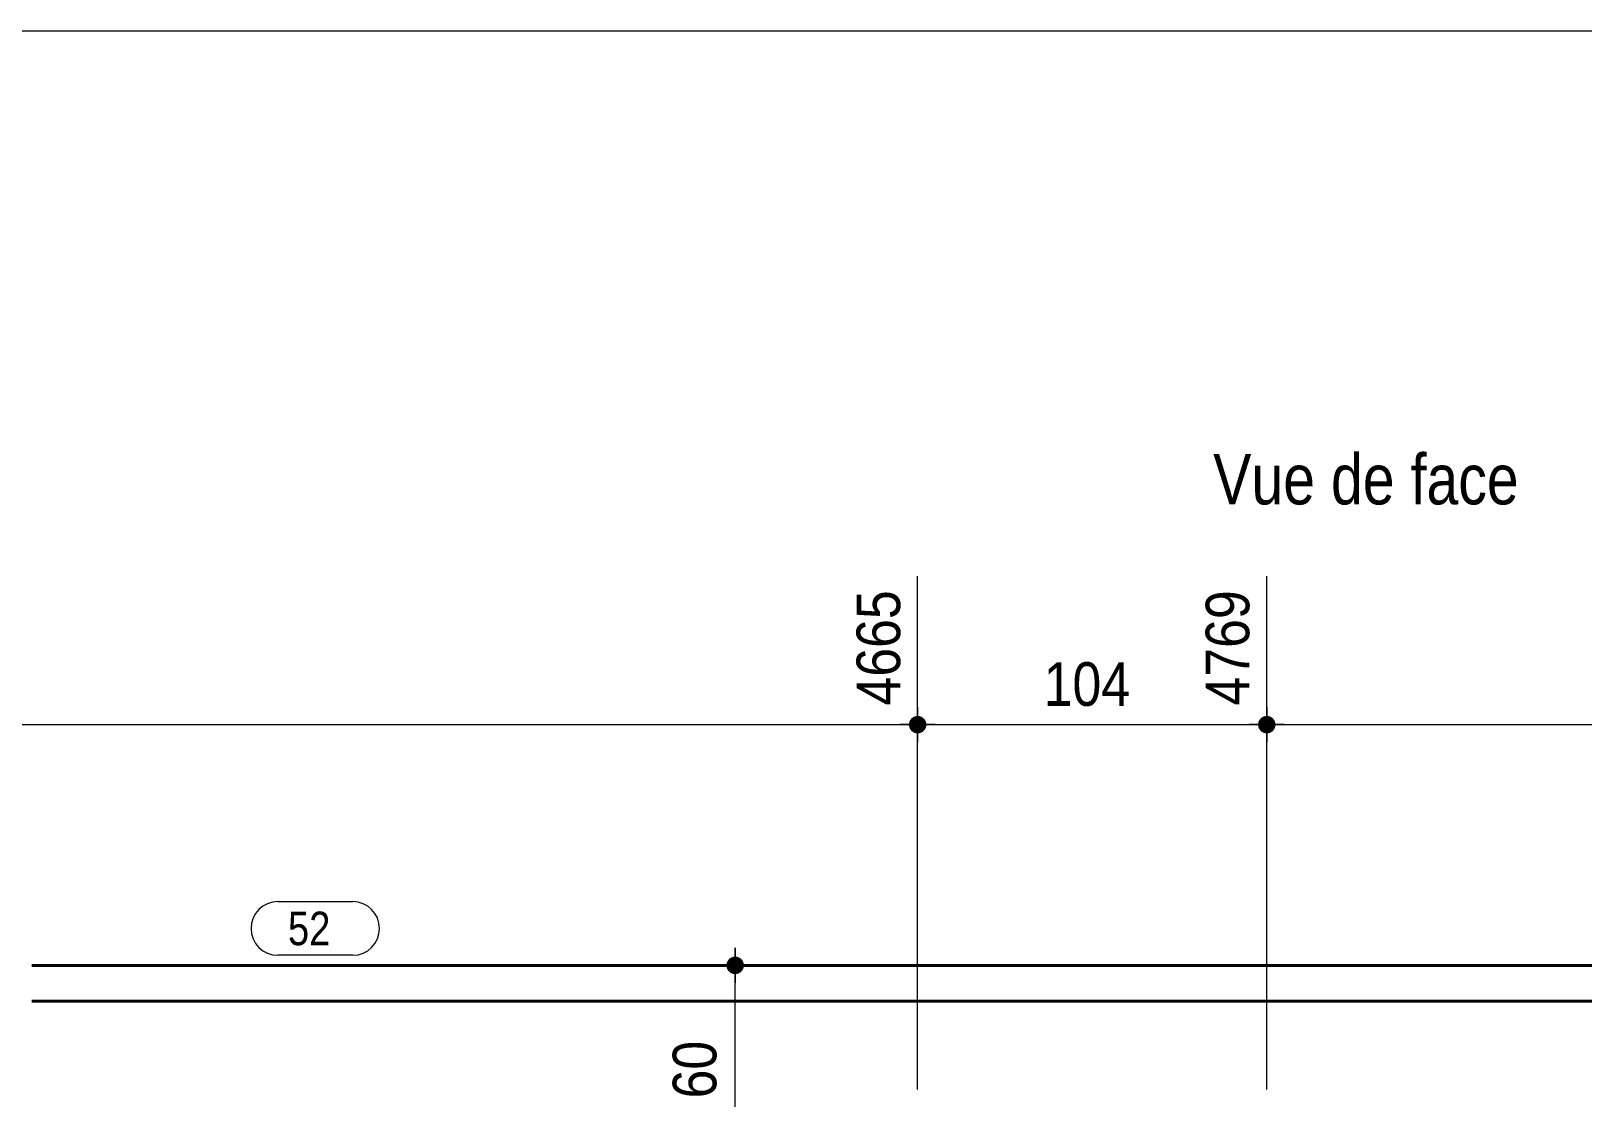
# Model space of a CAD drawing. Header units: millimetres. Extents: x 2 to 410, y 5 to 282.
# Drawn here: x 123.6 to 216, y 218.4 to 282 of the extents above; entities that cross this region are included whole.
import ezdxf

# ---------------------------------------------------------------- set-up
doc = ezdxf.new("R2010")
doc.units = ezdxf.units.MM
for name, color, linetype, lineweight in [('Autre type objet', 1, 'Continuous', 0), ('Cotation', 7, 'Continuous', 0), ('Feuille dessin', 5, 'Continuous', 0), ('Piece', 2, 'Continuous', 0), ('Repère pièce', 3, 'Continuous', 0)]:
    doc.layers.add(name, color=color, linetype=linetype, lineweight=lineweight)
doc.styles.add('ARIAL', font='ARIAL.TTF')
doc.styles.add('COMIC_SANS_MS', font='COMIC.TTF')

# ---------------------------------------------------------------- blocks, each defined once
blk = doc.blocks.new('*A5')
at = {"layer": 'Piece', "color": 2, "linetype": 'Continuous', "lineweight": 40}
for p, q in [((123.612097, 226.331336), (249.95466, 226.331336)), ((249.95466, 224.191336), (123.612097, 224.191336))]:
    blk.add_line(p, q, dxfattribs=at)
blk = doc.blocks.new('*A15')
at = {"layer": 'Feuille dessin', "linetype": 'Continuous', "lineweight": 0}
blk.add_line((405, 282), (5, 282), dxfattribs=at)
blk = doc.blocks.new('*A22')
at = {"layer": 'Cotation'}
blk.add_hatch(color=256, dxfattribs=at).paths.add_polyline_path([(176.358, 240.154), (176.332, 240.156), (176.307, 240.159), (176.282, 240.163), (176.257, 240.169), (176.232, 240.176), (176.208, 240.184), (176.184, 240.193), (176.161, 240.203), (176.138, 240.215), (176.116, 240.227), (176.094, 240.241), (176.074, 240.256), (176.053, 240.272), (176.034, 240.288), (176.016, 240.306), (175.998, 240.324), (175.981, 240.344), (175.966, 240.364), (175.951, 240.385), (175.937, 240.406), (175.925, 240.428), (175.913, 240.451), (175.903, 240.474), (175.894, 240.498), (175.886, 240.523), (175.879, 240.547), (175.873, 240.572), (175.869, 240.597), (175.866, 240.623), (175.864, 240.648), (175.863, 240.673), (175.864, 240.699), (175.866, 240.724), (175.869, 240.75), (175.873, 240.775), (175.879, 240.8), (175.886, 240.824), (175.894, 240.849), (175.903, 240.872), (175.913, 240.896), (175.925, 240.919), (175.937, 240.941), (175.951, 240.962), (175.966, 240.983), (175.981, 241.003), (175.998, 241.023), (176.016, 241.041), (176.034, 241.059), (176.053, 241.075), (176.074, 241.091), (176.094, 241.106), (176.116, 241.12), (176.138, 241.132), (176.161, 241.144), (176.184, 241.154), (176.208, 241.163), (176.232, 241.171), (176.257, 241.178), (176.282, 241.183), (176.307, 241.188), (176.332, 241.191), (176.358, 241.193), (176.383, 241.193), (176.409, 241.193), (176.434, 241.191), (176.46, 241.188), (176.485, 241.183), (176.51, 241.178), (176.534, 241.171), (176.559, 241.163), (176.582, 241.154), (176.606, 241.144), (176.629, 241.132), (176.651, 241.12), (176.672, 241.106), (176.693, 241.091), (176.713, 241.075), (176.733, 241.059), (176.751, 241.041), (176.769, 241.023), (176.785, 241.003), (176.801, 240.983), (176.816, 240.962), (176.829, 240.941), (176.842, 240.919), (176.853, 240.896), (176.864, 240.872), (176.873, 240.849), (176.881, 240.824), (176.888, 240.8), (176.893, 240.775), (176.898, 240.75), (176.901, 240.724), (176.903, 240.699), (176.903, 240.673), (176.903, 240.648), (176.901, 240.623), (176.898, 240.597), (176.893, 240.572), (176.888, 240.547), (176.881, 240.523), (176.873, 240.498), (176.864, 240.474), (176.853, 240.451), (176.842, 240.428), (176.829, 240.406), (176.816, 240.385), (176.801, 240.364), (176.785, 240.344), (176.769, 240.324), (176.751, 240.306), (176.733, 240.288), (176.713, 240.272), (176.693, 240.256), (176.672, 240.241), (176.651, 240.227), (176.629, 240.215), (176.606, 240.203), (176.582, 240.193), (176.559, 240.184), (176.534, 240.176), (176.51, 240.169), (176.485, 240.163), (176.46, 240.159), (176.434, 240.156), (176.409, 240.154), (176.383, 240.153)], flags=17)
at = {"layer": 'Cotation', "linetype": 'Continuous', "lineweight": 0}
for p, q in [((176.383, 218.931), (176.383, 249.527)), ((176.383, 241.713), (176.383, 239.633)), ((61.513, 240.673), (176.383, 240.673)), ((177.423, 240.673), (175.343, 240.673)), ((176.383, 240.673), (177.423, 240.673))]:
    blk.add_line(p, q, dxfattribs=at)
at = {"layer": 'Cotation'}
blk.add_point((176.383, 240.673), dxfattribs=at)
at = {"layer": 'Cotation', "style": 'ARIAL', "width": 0.85}
blk.add_text('4665', height=2.6, rotation=90.00021, dxfattribs=at).set_placement((175.343, 241.813))
blk = doc.blocks.new('*A23')
at = {"layer": 'Cotation'}
for points in [[(176.358, 240.154), (176.332, 240.156), (176.307, 240.159), (176.282, 240.163), (176.257, 240.169), (176.232, 240.176), (176.208, 240.184), (176.184, 240.193), (176.161, 240.203), (176.138, 240.215), (176.116, 240.227), (176.094, 240.241), (176.074, 240.256), (176.053, 240.272), (176.034, 240.288), (176.016, 240.306), (175.998, 240.324), (175.981, 240.344), (175.966, 240.364), (175.951, 240.385), (175.937, 240.406), (175.925, 240.428), (175.913, 240.451), (175.903, 240.474), (175.894, 240.498), (175.886, 240.523), (175.879, 240.547), (175.873, 240.572), (175.869, 240.597), (175.866, 240.623), (175.864, 240.648), (175.863, 240.673), (175.864, 240.699), (175.866, 240.724), (175.869, 240.75), (175.873, 240.775), (175.879, 240.8), (175.886, 240.824), (175.894, 240.849), (175.903, 240.872), (175.913, 240.896), (175.925, 240.919), (175.937, 240.941), (175.951, 240.962), (175.966, 240.983), (175.981, 241.003), (175.998, 241.023), (176.016, 241.041), (176.034, 241.059), (176.053, 241.075), (176.074, 241.091), (176.094, 241.106), (176.116, 241.12), (176.138, 241.132), (176.161, 241.144), (176.184, 241.154), (176.208, 241.163), (176.232, 241.171), (176.257, 241.178), (176.282, 241.183), (176.307, 241.188), (176.332, 241.191), (176.358, 241.193), (176.383, 241.193), (176.409, 241.193), (176.434, 241.191), (176.46, 241.188), (176.485, 241.183), (176.51, 241.178), (176.534, 241.171), (176.559, 241.163), (176.582, 241.154), (176.606, 241.144), (176.629, 241.132), (176.651, 241.12), (176.672, 241.106), (176.693, 241.091), (176.713, 241.075), (176.733, 241.059), (176.751, 241.041), (176.769, 241.023), (176.785, 241.003), (176.801, 240.983), (176.816, 240.962), (176.829, 240.941), (176.842, 240.919), (176.853, 240.896), (176.864, 240.872), (176.873, 240.849), (176.881, 240.824), (176.888, 240.8), (176.893, 240.775), (176.898, 240.75), (176.901, 240.724), (176.903, 240.699), (176.903, 240.673), (176.903, 240.648), (176.901, 240.623), (176.898, 240.597), (176.893, 240.572), (176.888, 240.547), (176.881, 240.523), (176.873, 240.498), (176.864, 240.474), (176.853, 240.451), (176.842, 240.428), (176.829, 240.406), (176.816, 240.385), (176.801, 240.364), (176.785, 240.344), (176.769, 240.324), (176.751, 240.306), (176.733, 240.288), (176.713, 240.272), (176.693, 240.256), (176.672, 240.241), (176.651, 240.227), (176.629, 240.215), (176.606, 240.203), (176.582, 240.193), (176.559, 240.184), (176.534, 240.176), (176.51, 240.169), (176.485, 240.163), (176.46, 240.159), (176.434, 240.156), (176.409, 240.154), (176.383, 240.153)], [(197.158, 240.154), (197.132, 240.156), (197.107, 240.159), (197.082, 240.163), (197.057, 240.169), (197.032, 240.176), (197.008, 240.184), (196.984, 240.193), (196.961, 240.203), (196.938, 240.215), (196.916, 240.227), (196.894, 240.241), (196.874, 240.256), (196.853, 240.272), (196.834, 240.288), (196.816, 240.306), (196.798, 240.324), (196.781, 240.344), (196.766, 240.364), (196.751, 240.385), (196.737, 240.406), (196.725, 240.428), (196.713, 240.451), (196.703, 240.474), (196.694, 240.498), (196.686, 240.523), (196.679, 240.547), (196.673, 240.572), (196.669, 240.597), (196.666, 240.623), (196.664, 240.648), (196.663, 240.673), (196.664, 240.699), (196.666, 240.724), (196.669, 240.75), (196.673, 240.775), (196.679, 240.8), (196.686, 240.824), (196.694, 240.849), (196.703, 240.872), (196.713, 240.896), (196.725, 240.919), (196.737, 240.941), (196.751, 240.962), (196.766, 240.983), (196.781, 241.003), (196.798, 241.023), (196.816, 241.041), (196.834, 241.059), (196.853, 241.075), (196.874, 241.091), (196.894, 241.106), (196.916, 241.12), (196.938, 241.132), (196.961, 241.144), (196.984, 241.154), (197.008, 241.163), (197.032, 241.171), (197.057, 241.178), (197.082, 241.183), (197.107, 241.188), (197.132, 241.191), (197.158, 241.193), (197.183, 241.193), (197.209, 241.193), (197.234, 241.191), (197.26, 241.188), (197.285, 241.183), (197.31, 241.178), (197.334, 241.171), (197.359, 241.163), (197.382, 241.154), (197.406, 241.144), (197.429, 241.132), (197.451, 241.12), (197.472, 241.106), (197.493, 241.091), (197.513, 241.075), (197.533, 241.059), (197.551, 241.041), (197.569, 241.023), (197.585, 241.003), (197.601, 240.983), (197.616, 240.962), (197.629, 240.941), (197.642, 240.919), (197.653, 240.896), (197.664, 240.872), (197.673, 240.849), (197.681, 240.824), (197.688, 240.8), (197.693, 240.775), (197.698, 240.75), (197.701, 240.724), (197.703, 240.699), (197.703, 240.673), (197.703, 240.648), (197.701, 240.623), (197.698, 240.597), (197.693, 240.572), (197.688, 240.547), (197.681, 240.523), (197.673, 240.498), (197.664, 240.474), (197.653, 240.451), (197.642, 240.428), (197.629, 240.406), (197.616, 240.385), (197.601, 240.364), (197.585, 240.344), (197.569, 240.324), (197.551, 240.306), (197.533, 240.288), (197.513, 240.272), (197.493, 240.256), (197.472, 240.241), (197.451, 240.227), (197.429, 240.215), (197.406, 240.203), (197.382, 240.193), (197.359, 240.184), (197.334, 240.176), (197.31, 240.169), (197.285, 240.163), (197.26, 240.159), (197.234, 240.156), (197.209, 240.154), (197.183, 240.153)]]:
    blk.add_hatch(color=256, dxfattribs=at).paths.add_polyline_path(points, flags=17)
at = {"layer": 'Cotation', "linetype": 'Continuous', "lineweight": 0}
for p, q in [((176.383, 218.931), (176.383, 249.527)), ((197.183, 218.931), (197.183, 249.527)), ((176.383, 241.713), (176.383, 239.633)), ((197.183, 241.713), (197.183, 239.633)), ((177.423, 240.673), (175.343, 240.673)), ((176.383, 240.673), (175.343, 240.673)), ((176.383, 240.673), (197.183, 240.673)), ((198.223, 240.673), (196.143, 240.673)), ((197.183, 240.673), (198.223, 240.673))]:
    blk.add_line(p, q, dxfattribs=at)
at = {"layer": 'Cotation'}
for p in [(176.383, 240.673), (197.183, 240.673)]:
    blk.add_point(p, dxfattribs=at)
at = {"layer": 'Cotation', "style": 'ARIAL', "width": 0.85}
blk.add_text('4769', height=2.6, rotation=90.00021, dxfattribs=at).set_placement((196.143, 241.813))
blk.add_text('104', height=2.6, dxfattribs=at).set_placement((183.891, 241.793))
blk = doc.blocks.new('*A24')
at = {"layer": 'Cotation'}
blk.add_hatch(color=256, dxfattribs=at).paths.add_polyline_path([(197.158, 240.154), (197.132, 240.156), (197.107, 240.159), (197.082, 240.163), (197.057, 240.169), (197.032, 240.176), (197.008, 240.184), (196.984, 240.193), (196.961, 240.203), (196.938, 240.215), (196.916, 240.227), (196.894, 240.241), (196.874, 240.256), (196.853, 240.272), (196.834, 240.288), (196.816, 240.306), (196.798, 240.324), (196.781, 240.344), (196.766, 240.364), (196.751, 240.385), (196.737, 240.406), (196.725, 240.428), (196.713, 240.451), (196.703, 240.474), (196.694, 240.498), (196.686, 240.523), (196.679, 240.547), (196.673, 240.572), (196.669, 240.597), (196.666, 240.623), (196.664, 240.648), (196.663, 240.673), (196.664, 240.699), (196.666, 240.724), (196.669, 240.75), (196.673, 240.775), (196.679, 240.8), (196.686, 240.824), (196.694, 240.849), (196.703, 240.872), (196.713, 240.896), (196.725, 240.919), (196.737, 240.941), (196.751, 240.962), (196.766, 240.983), (196.781, 241.003), (196.798, 241.023), (196.816, 241.041), (196.834, 241.059), (196.853, 241.075), (196.874, 241.091), (196.894, 241.106), (196.916, 241.12), (196.938, 241.132), (196.961, 241.144), (196.984, 241.154), (197.008, 241.163), (197.032, 241.171), (197.057, 241.178), (197.082, 241.183), (197.107, 241.188), (197.132, 241.191), (197.158, 241.193), (197.183, 241.193), (197.209, 241.193), (197.234, 241.191), (197.26, 241.188), (197.285, 241.183), (197.31, 241.178), (197.334, 241.171), (197.359, 241.163), (197.382, 241.154), (197.406, 241.144), (197.429, 241.132), (197.451, 241.12), (197.472, 241.106), (197.493, 241.091), (197.513, 241.075), (197.533, 241.059), (197.551, 241.041), (197.569, 241.023), (197.585, 241.003), (197.601, 240.983), (197.616, 240.962), (197.629, 240.941), (197.642, 240.919), (197.653, 240.896), (197.664, 240.872), (197.673, 240.849), (197.681, 240.824), (197.688, 240.8), (197.693, 240.775), (197.698, 240.75), (197.701, 240.724), (197.703, 240.699), (197.703, 240.673), (197.703, 240.648), (197.701, 240.623), (197.698, 240.597), (197.693, 240.572), (197.688, 240.547), (197.681, 240.523), (197.673, 240.498), (197.664, 240.474), (197.653, 240.451), (197.642, 240.428), (197.629, 240.406), (197.616, 240.385), (197.601, 240.364), (197.585, 240.344), (197.569, 240.324), (197.551, 240.306), (197.533, 240.288), (197.513, 240.272), (197.493, 240.256), (197.472, 240.241), (197.451, 240.227), (197.429, 240.215), (197.406, 240.203), (197.382, 240.193), (197.359, 240.184), (197.334, 240.176), (197.31, 240.169), (197.285, 240.163), (197.26, 240.159), (197.234, 240.156), (197.209, 240.154), (197.183, 240.153)], flags=17)
at = {"layer": 'Cotation', "linetype": 'Continuous', "lineweight": 0}
for p, q in [((197.183, 218.931), (197.183, 249.527)), ((197.183, 241.713), (197.183, 239.633)), ((198.223, 240.673), (196.143, 240.673)), ((197.183, 240.673), (196.143, 240.673)), ((197.183, 240.673), (326.055, 240.673))]:
    blk.add_line(p, q, dxfattribs=at)
at = {"layer": 'Cotation'}
blk.add_point((197.183, 240.673), dxfattribs=at)
blk = doc.blocks.new('*A31')
at = {"layer": 'Cotation'}
for points in [[(165.487, 225.812), (165.461, 225.814), (165.436, 225.817), (165.411, 225.821), (165.386, 225.827), (165.361, 225.834), (165.337, 225.842), (165.313, 225.851), (165.29, 225.861), (165.267, 225.873), (165.245, 225.885), (165.223, 225.899), (165.202, 225.914), (165.182, 225.929), (165.163, 225.946), (165.145, 225.964), (165.127, 225.982), (165.11, 226.001), (165.095, 226.022), (165.08, 226.042), (165.066, 226.064), (165.054, 226.086), (165.042, 226.109), (165.032, 226.132), (165.023, 226.156), (165.015, 226.18), (165.008, 226.205), (165.002, 226.23), (164.998, 226.255), (164.995, 226.28), (164.993, 226.306), (164.992, 226.331), (164.993, 226.357), (164.995, 226.382), (164.998, 226.408), (165.002, 226.433), (165.008, 226.458), (165.015, 226.482), (165.023, 226.507), (165.032, 226.53), (165.042, 226.554), (165.054, 226.576), (165.066, 226.599), (165.08, 226.62), (165.095, 226.641), (165.11, 226.661), (165.127, 226.681), (165.145, 226.699), (165.163, 226.717), (165.182, 226.733), (165.202, 226.749), (165.223, 226.764), (165.245, 226.777), (165.267, 226.79), (165.29, 226.801), (165.313, 226.812), (165.337, 226.821), (165.361, 226.829), (165.386, 226.836), (165.411, 226.841), (165.436, 226.846), (165.461, 226.849), (165.487, 226.851), (165.512, 226.851), (165.538, 226.851), (165.563, 226.849), (165.589, 226.846), (165.614, 226.841), (165.639, 226.836), (165.663, 226.829), (165.687, 226.821), (165.711, 226.812), (165.735, 226.801), (165.757, 226.79), (165.78, 226.777), (165.801, 226.764), (165.822, 226.749), (165.842, 226.733), (165.861, 226.717), (165.88, 226.699), (165.898, 226.681), (165.914, 226.661), (165.93, 226.641), (165.945, 226.62), (165.958, 226.599), (165.971, 226.576), (165.982, 226.554), (165.993, 226.53), (166.002, 226.507), (166.01, 226.482), (166.017, 226.458), (166.022, 226.433), (166.027, 226.408), (166.03, 226.382), (166.032, 226.357), (166.032, 226.331), (166.032, 226.306), (166.03, 226.28), (166.027, 226.255), (166.022, 226.23), (166.017, 226.205), (166.01, 226.18), (166.002, 226.156), (165.993, 226.132), (165.982, 226.109), (165.971, 226.086), (165.958, 226.064), (165.945, 226.042), (165.93, 226.022), (165.914, 226.001), (165.898, 225.982), (165.88, 225.964), (165.861, 225.946), (165.842, 225.929), (165.822, 225.914), (165.801, 225.899), (165.78, 225.885), (165.757, 225.873), (165.735, 225.861), (165.711, 225.851), (165.687, 225.842), (165.663, 225.834), (165.639, 225.827), (165.614, 225.821), (165.589, 225.817), (165.563, 225.814), (165.538, 225.812), (165.512, 225.811)], [(165.487, 213.812), (165.461, 213.814), (165.436, 213.817), (165.411, 213.821), (165.386, 213.827), (165.361, 213.834), (165.337, 213.842), (165.313, 213.851), (165.29, 213.861), (165.267, 213.873), (165.245, 213.885), (165.223, 213.899), (165.202, 213.914), (165.182, 213.929), (165.163, 213.946), (165.145, 213.964), (165.127, 213.982), (165.11, 214.001), (165.095, 214.022), (165.08, 214.042), (165.066, 214.064), (165.054, 214.086), (165.042, 214.109), (165.032, 214.132), (165.023, 214.156), (165.015, 214.18), (165.008, 214.205), (165.002, 214.23), (164.998, 214.255), (164.995, 214.28), (164.993, 214.306), (164.992, 214.331), (164.993, 214.357), (164.995, 214.382), (164.998, 214.408), (165.002, 214.433), (165.008, 214.458), (165.015, 214.482), (165.023, 214.507), (165.032, 214.53), (165.042, 214.554), (165.054, 214.576), (165.066, 214.599), (165.08, 214.62), (165.095, 214.641), (165.11, 214.661), (165.127, 214.681), (165.145, 214.699), (165.163, 214.717), (165.182, 214.733), (165.202, 214.749), (165.223, 214.764), (165.245, 214.777), (165.267, 214.79), (165.29, 214.801), (165.313, 214.812), (165.337, 214.821), (165.361, 214.829), (165.386, 214.836), (165.411, 214.841), (165.436, 214.846), (165.461, 214.849), (165.487, 214.851), (165.512, 214.851), (165.538, 214.851), (165.563, 214.849), (165.589, 214.846), (165.614, 214.841), (165.639, 214.836), (165.663, 214.829), (165.687, 214.821), (165.711, 214.812), (165.735, 214.801), (165.757, 214.79), (165.78, 214.777), (165.801, 214.764), (165.822, 214.749), (165.842, 214.733), (165.861, 214.717), (165.88, 214.699), (165.898, 214.681), (165.914, 214.661), (165.93, 214.641), (165.945, 214.62), (165.958, 214.599), (165.971, 214.576), (165.982, 214.554), (165.993, 214.53), (166.002, 214.507), (166.01, 214.482), (166.017, 214.458), (166.022, 214.433), (166.027, 214.408), (166.03, 214.382), (166.032, 214.357), (166.032, 214.331), (166.032, 214.306), (166.03, 214.28), (166.027, 214.255), (166.022, 214.23), (166.017, 214.205), (166.01, 214.18), (166.002, 214.156), (165.993, 214.132), (165.982, 214.109), (165.971, 214.086), (165.958, 214.064), (165.945, 214.042), (165.93, 214.022), (165.914, 214.001), (165.898, 213.982), (165.88, 213.964), (165.861, 213.946), (165.842, 213.929), (165.822, 213.914), (165.801, 213.899), (165.78, 213.885), (165.757, 213.873), (165.735, 213.861), (165.711, 213.851), (165.687, 213.842), (165.663, 213.834), (165.639, 213.827), (165.614, 213.821), (165.589, 213.817), (165.563, 213.814), (165.538, 213.812), (165.512, 213.811)]]:
    blk.add_hatch(color=256, dxfattribs=at).paths.add_polyline_path(points, flags=17)
at = {"layer": 'Cotation', "linetype": 'Continuous', "lineweight": 0}
for p, q in [((165.512, 227.371), (165.512, 225.291)), ((165.512, 226.331), (165.512, 227.371)), ((164.472, 226.331), (166.552, 226.331)), ((165.512, 214.331), (165.512, 226.331)), ((165.512, 226.331), (165.512, 226.331)), ((165.512, 215.371), (165.512, 213.291)), ((196.183, 214.331), (163.092, 214.331)), ((164.472, 214.331), (166.552, 214.331)), ((165.512, 214.331), (165.512, 213.291))]:
    blk.add_line(p, q, dxfattribs=at)
at = {"layer": 'Cotation'}
for p in [(165.512, 226.331), (165.512, 214.331)]:
    blk.add_point(p, dxfattribs=at)
at = {"layer": 'Cotation', "style": 'ARIAL', "width": 0.85}
blk.add_text('60', height=2.6, rotation=90.00021, dxfattribs=at).set_placement((164.392, 218.403))
blk = doc.blocks.new('*A35')
at = {"layer": 'Repère pièce', "linetype": 'Continuous', "lineweight": 0}
for p, q in [((138.268284, 230.131336), (142.724144, 230.131336)), ((142.724144, 226.931336), (138.268284, 226.931336))]:
    blk.add_line(p, q, dxfattribs=at)
for centre, start, end in [((138.268284, 228.531336), 90, 270), ((142.724144, 228.531336), 270, 90)]:
    blk.add_arc(centre, 1.6, start, end, dxfattribs=at)
at = {"layer": 'Repère pièce', "style": 'COMIC_SANS_MS', "width": 0.85}
blk.add_text('52', height=2, dxfattribs=at).set_placement((138.868284, 227.531336))
blk = doc.blocks.new('*A37')
at = {"layer": 'Autre type objet', "style": 'COMIC_SANS_MS', "width": 0.85}
blk.add_text('Vue de face', height=3, dxfattribs=at).set_placement((193.992647, 253.797163))

msp = doc.modelspace()

# ---------------------------------------------------------------- block references
at = {"lineweight": 0}
for name in ['*A15', '*A37', '*A22', '*A23', '*A24', '*A35', '*A31', '*A5']:
    msp.add_blockref(name, (0, 0), dxfattribs=at)

doc.saveas('drawing.dxf')
